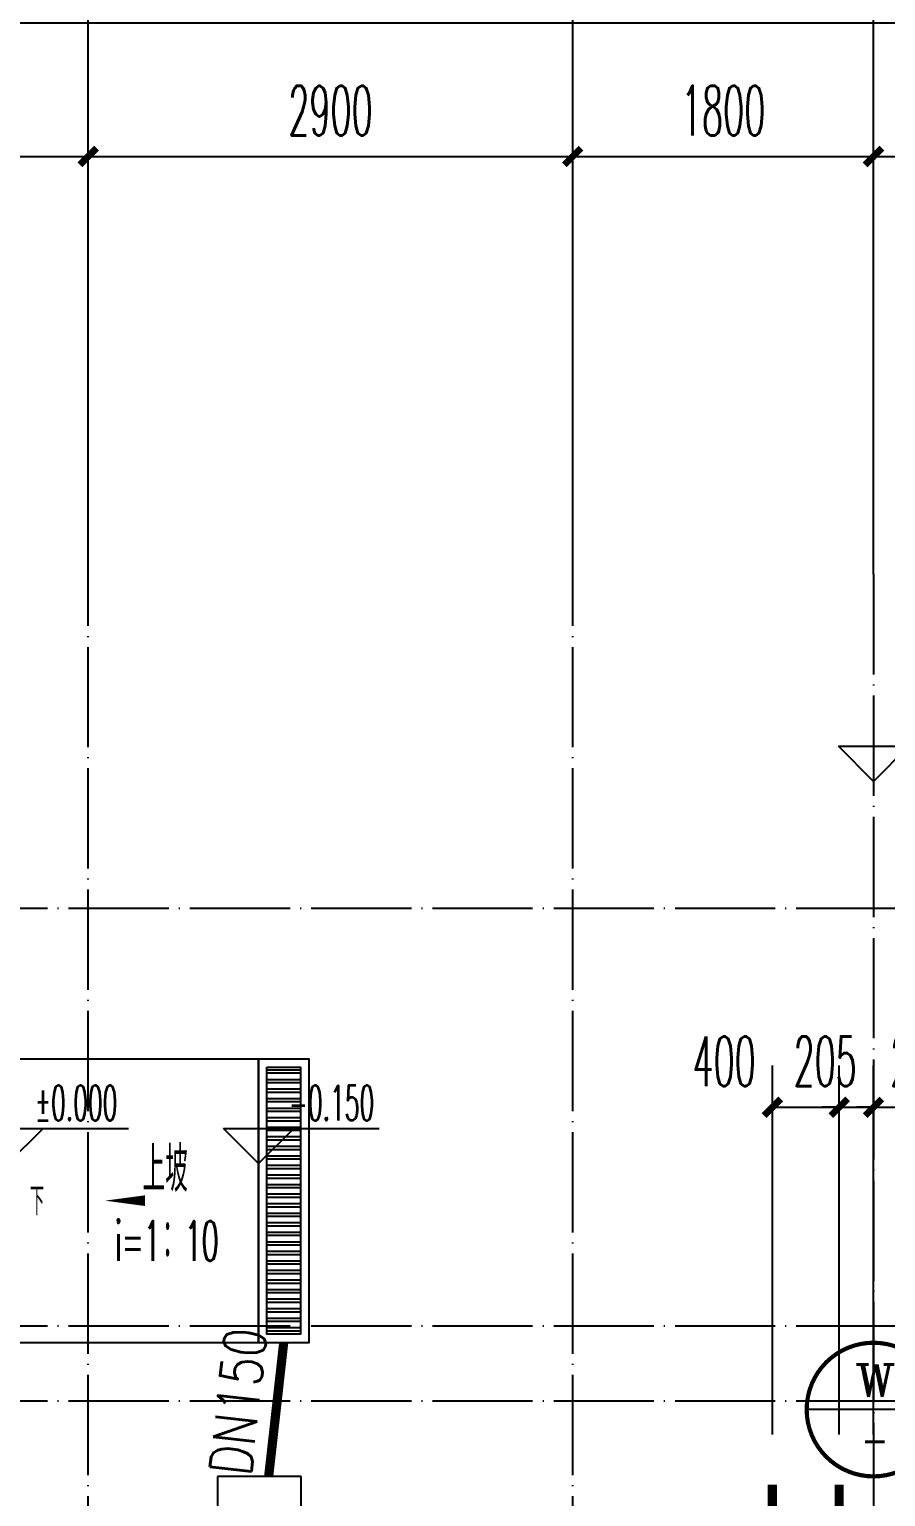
# Model space of a CAD drawing. Extents: x 27938 to 1507990, y 110129 to 923079.
# Drawn here: x 847864 to 852989, y 684636 to 693418 of the extents above; entities that cross this region are included whole.
import ezdxf
from ezdxf.enums import TextEntityAlignment as Align

# ---------------------------------------------------------------- set-up
doc = ezdxf.new("R2010")
doc.units = 0
doc.header["$LTSCALE"] = 1000
doc.header["$MEASUREMENT"] = 0
doc.linetypes.add('DOTE', pattern=[2.42, 2, -0.2, 0.02, -0.2])
for name, color, linetype in [('AXIS', 3, 'Continuous'), ('DIM_ELEV', 3, 'Continuous'), ('DIM_SYMB', 3, 'Continuous'), ('DIM_污水', 2, 'Continuous'), ('DOTE', 1, 'Continuous'), ('PIPE-污水', 2, 'W'), ('PIPE-雨水', 4, 'TG_Y'), ('PUB_TEXT', 4, 'Continuous'), ('STAIR', 2, 'Continuous'), ('TEXT_雨水', 7, 'Continuous'), ('TWT_DIM', 3, 'Continuous'), ('TWT_雨水口', 4, 'Continuous')]:
    doc.layers.add(name, color=color, linetype=linetype)
doc.styles.add('_TCH_DIM', font='SIMPLEX.shx', dxfattribs={"width": 0.7, "bigfont": 'GBCBIG.shx'})
doc.styles.add('_TCH_DIM_T3', font='SIMPLEX.shx', dxfattribs={"width": 0.494118, "bigfont": 'GBCBIG.shx'})
doc.styles.add('_TWT_CIRCLE', font='COMPLEX', dxfattribs={"width": 1.1, "height": 3.5, "bigfont": 'HZTXT'})
doc.styles.add('_TWT_PIPEDN', font='SIMPLEX', dxfattribs={"width": 0.8, "height": 3.5, "bigfont": 'HZTXT'})
doc.styles.get("Standard").update_dxf_attribs({"font": 'gbenor.shx', "bigfont": 'gbcbig.shx'})
doc.styles.add('TG_LINETYPE', font='SIMPLEX', dxfattribs={"width": 0.8, "height": 3, "bigfont": 'HZTXT'})
doc.linetypes.add('TG_Y', pattern='A,2,-0.229,["Y",TG_LINETYPE,S=0.1,R=0,X=-0.229,Y=-0.15],0', length=2.229)
doc.linetypes.add('W', pattern='A,3,-0.2,["W",Standard,S=0.25,R=0,X=-0.1,Y=-0.115],-0.2', length=3.4)
doc.dimstyles.new('_TCH_ARCH&&100', dxfattribs={"dimtxt": 297.5, "dimasz": 100, "dimexe": 250, "dimexo": 300, "dimgap": 126.25, "dimtad": 1, "dimdec": 0, "dimzin": 0, "dimdsep": 46, "dimtxsty": '_TCH_DIM_T3', "dimblk": 'ARCHTICK', "dimcen": 0.09, "dimclrt": 4, "dimazin": 2, "dimtfac": 1, "dimtdec": 0, "dimtix": 1, "dimtmove": 2, "dimatfit": 3, "dimfxl": 100, "dimtolj": 1, "dimtzin": 0, "dimarcsym": 0})
doc.dimstyles.new('_TWT_ARCH&&100', dxfattribs={"dimtxt": 297.5, "dimasz": 100, "dimexe": 250, "dimexo": 300, "dimgap": 126.25, "dimtad": 1, "dimdec": 0, "dimzin": 0, "dimdsep": 46, "dimtxsty": '_TCH_DIM_T3', "dimblk": 'ARCHTICK', "dimcen": 0.09, "dimclrt": 7, "dimazin": 2, "dimtfac": 1, "dimtdec": 0, "dimtix": 1, "dimtmove": 2, "dimatfit": 3, "dimfxl": 1, "dimtolj": 1, "dimtzin": 0, "dimarcsym": 0})

# ---------------------------------------------------------------- blocks, each defined once
blk = doc.blocks.new('A$C787F6C08')
h = blk.add_hatch()
h.set_pattern_fill('ANSI32', color=246, scale=12, angle=135)
h.set_pattern_definition([(180, (0, 0), (-4e-15, -57.15), []), (180, (-19.05, 19.05), (-4e-15, -57.15), [])])
h.paths.add_polyline_path([(50, -1649.9), (250, -1649.9), (250, -50), (50, -50)])
at = {"color": 246}
for points in [[(0, 0), (300, 0), (300, -1699.9), (0, -1699.9)], [(50, -50), (250, -50), (250, -1649.9), (50, -1649.9)]]:
    blk.add_lwpolyline(points, close=True, dxfattribs=at)
blk = doc.blocks.new('A$C62CD4B6E')
at = {"layer": 'DIM_ELEV', "color": 8}
for p, q in [((4909.7, -1018.2), (5840.6, -1018.2)), ((5119.7, -1228.2), (5329.7, -1018.2)), ((6619.7, -1228.2), (6409.7, -1018.2)), ((6409.7, -1018.2), (7340.6, -1018.2)), ((6619.7, -1228.2), (6829.7, -1018.2))]:
    blk.add_line(p, q, dxfattribs=at)
at = {"layer": 'DIM_SYMB', "color": 8}
blk.add_lwpolyline([(6407, -1449.8, 0, 0, 0), (5700.3, -1449.7, 0, 64, 0), (5940.3, -1449.7, 0, 0, 0)], format="xyseb", dxfattribs=at)
at = {"layer": 'STAIR', "color": 8}
blk.add_lwpolyline([(5119.7, -599.8), (6619.7, -599.8), (6619.7, -2299.8), (5119.7, -2299.8)], close=True, dxfattribs=at)
at = {"color": 8}
blk.add_blockref('A$C787F6C08', (6619.7, -599.8), dxfattribs=at)
at = {"layer": 'DIM_ELEV', "color": 7, "style": '_TCH_DIM', "width": 0.494118}
for s, p in [('%%P0.000', (5280.6, -969.2)), ('-0.150', (6800.2, -969.2))]:
    blk.add_text(s, height=208.25, dxfattribs=at).set_placement(p)
at = {"layer": 'DIM_SYMB', "color": 7, "style": '_TCH_DIM', "width": 0.7}
blk.add_text('上坡', height=270.07, rotation=359.99864, dxfattribs=at).set_placement((5924.4, -1397.7))
blk.add_text('下', height=168.8, dxfattribs=at).set_placement((5251.7, -1537.3))
at = {"layer": 'PUB_TEXT', "color": 8, "style": '_TCH_DIM'}
for s, height, width, p in [('i=1', 238, 0.494118, (5760.9, -1809.8)), ('：', 270.1, 0.7, (6040.9, -1809.8)), ('10', 238, 0.494118, (6178.5, -1809.8))]:
    blk.add_text(s, height=height, rotation=359.99864, dxfattribs=dict(at, width=width)).set_placement(p)
blk = doc.blocks.new('_ArchTick')
at = {"color": 0, "linetype": 'ByBlock', "const_width": 0.4}
blk.add_lwpolyline([(-0.5, -0.5), (0.5, 0.5)], dxfattribs=at)
blk = doc.blocks.new('*D218')
at = {"layer": 'Defpoints', "color": 0}
for p in [(853121.7, 686966.6), (852916.6, 684707.2), (853121.7, 684707.2)]:
    blk.add_point(p, dxfattribs=at)
at = {"layer": 'TWT_DIM', "color": 0, "lineweight": -2}
for p, q in [((852916.6, 685007.2), (852916.6, 687216.6)), ((853121.7, 685007.2), (853121.7, 687216.6)), ((852916.6, 686966.6), (852816.6, 686966.6)), ((852916.6, 686966.6), (853121.7, 686966.6)), ((853121.7, 686966.6), (853221.7, 686966.6))]:
    blk.add_line(p, q, dxfattribs=at)
at = {"layer": 'TWT_DIM', "color": 0, "lineweight": -2, "xscale": 100, "yscale": 100, "zscale": 100}
blk.add_blockref('_ArchTick', (852916.6, 686966.6), dxfattribs=at)
at = {"layer": 'TWT_DIM', "color": 0, "lineweight": -2, "xscale": 100, "yscale": 100, "zscale": 100, "rotation": 180}
blk.add_blockref('_ArchTick', (853121.7, 686966.6), dxfattribs=at)
at = {"layer": 'TWT_DIM', "color": 7, "insert": (852627.6, 687241.6), "char_height": 297.5, "attachment_point": 5, "style": '_TCH_DIM_T3'}
blk.add_mtext('\\A1;205', dxfattribs=at)
blk = doc.blocks.new('*D219')
at = {"layer": 'Defpoints', "color": 0}
for p in [(852711.5, 686966.6), (852311.5, 684707.2), (852711.5, 684707.2)]:
    blk.add_point(p, dxfattribs=at)
at = {"layer": 'TWT_DIM', "color": 0, "lineweight": -2}
for p, q in [((852311.5, 685007.2), (852311.5, 687216.6)), ((852711.5, 685007.2), (852711.5, 687216.6)), ((852311.5, 686966.6), (852711.5, 686966.6))]:
    blk.add_line(p, q, dxfattribs=at)
at = {"layer": 'TWT_DIM', "color": 0, "lineweight": -2, "xscale": 100, "yscale": 100, "zscale": 100, "rotation": 180}
blk.add_blockref('_ArchTick', (852311.5, 686966.6), dxfattribs=at)
at = {"layer": 'TWT_DIM', "color": 0, "lineweight": -2, "xscale": 100, "yscale": 100, "zscale": 100}
blk.add_blockref('_ArchTick', (852711.5, 686966.6), dxfattribs=at)
at = {"layer": 'TWT_DIM', "color": 7, "insert": (852022.5, 687241.6), "char_height": 297.5, "attachment_point": 5, "style": '_TCH_DIM_T3'}
blk.add_mtext('\\A1;400', dxfattribs=at)
blk = doc.blocks.new('*D220')
at = {"layer": 'Defpoints', "color": 0}
for p in [(852916.6, 686966.6), (852711.5, 684707.2), (852916.6, 684707.2)]:
    blk.add_point(p, dxfattribs=at)
at = {"layer": 'TWT_DIM', "color": 0, "lineweight": -2}
for p, q in [((852711.5, 685007.2), (852711.5, 687216.6)), ((852916.6, 685007.2), (852916.6, 687216.6)), ((852711.5, 686966.6), (852611.5, 686966.6)), ((852711.5, 686966.6), (852916.6, 686966.6)), ((852916.6, 686966.6), (853016.6, 686966.6))]:
    blk.add_line(p, q, dxfattribs=at)
at = {"layer": 'TWT_DIM', "color": 0, "lineweight": -2, "xscale": 100, "yscale": 100, "zscale": 100}
blk.add_blockref('_ArchTick', (852711.5, 686966.6), dxfattribs=at)
at = {"layer": 'TWT_DIM', "color": 0, "lineweight": -2, "xscale": 100, "yscale": 100, "zscale": 100, "rotation": 180}
blk.add_blockref('_ArchTick', (852916.6, 686966.6), dxfattribs=at)
at = {"layer": 'TWT_DIM', "color": 7, "insert": (853205.6, 687241.6), "char_height": 297.5, "attachment_point": 5, "style": '_TCH_DIM_T3'}
blk.add_mtext('\\A1;205', dxfattribs=at)
blk = doc.blocks.new('*D946')
at = {"layer": 'AXIS', "color": 0, "lineweight": -2}
for p, q in [((852916.6, 690457.2), (852916.6, 692907.2)), ((854716.6, 690457.2), (854716.6, 692907.2)), ((852916.6, 692657.2), (854716.6, 692657.2))]:
    blk.add_line(p, q, dxfattribs=at)
at = {"layer": 'Defpoints', "color": 0}
for p in [(854716.6, 692657.2), (852916.6, 690157.2), (854716.6, 690157.2)]:
    blk.add_point(p, dxfattribs=at)
at = {"layer": 'AXIS', "color": 0, "lineweight": -2, "xscale": 100, "yscale": 100, "zscale": 100, "rotation": 180}
blk.add_blockref('_ArchTick', (852916.6, 692657.2), dxfattribs=at)
at = {"layer": 'AXIS', "color": 0, "lineweight": -2, "xscale": 100, "yscale": 100, "zscale": 100}
blk.add_blockref('_ArchTick', (854716.6, 692657.2), dxfattribs=at)
at = {"layer": 'AXIS', "color": 4, "insert": (853816.6, 692932.2), "char_height": 297.5, "attachment_point": 5, "style": '_TCH_DIM_T3'}
blk.add_mtext('\\A1;1800', dxfattribs=at)
blk = doc.blocks.new('*D956')
at = {"layer": 'AXIS', "color": 0, "lineweight": -2}
for p, q in [((846416.6, 690457.2), (846416.6, 692907.2)), ((848216.6, 690457.2), (848216.6, 692907.2)), ((846416.6, 692657.2), (848216.6, 692657.2))]:
    blk.add_line(p, q, dxfattribs=at)
at = {"layer": 'Defpoints', "color": 0}
for p in [(848216.6, 692657.2), (846416.6, 690157.2), (848216.6, 690157.2)]:
    blk.add_point(p, dxfattribs=at)
at = {"layer": 'AXIS', "color": 0, "lineweight": -2, "xscale": 100, "yscale": 100, "zscale": 100, "rotation": 180}
blk.add_blockref('_ArchTick', (846416.6, 692657.2), dxfattribs=at)
at = {"layer": 'AXIS', "color": 0, "lineweight": -2, "xscale": 100, "yscale": 100, "zscale": 100}
blk.add_blockref('_ArchTick', (848216.6, 692657.2), dxfattribs=at)
at = {"layer": 'AXIS', "color": 4, "insert": (847316.6, 692932.2), "char_height": 297.5, "attachment_point": 5, "style": '_TCH_DIM_T3'}
blk.add_mtext('\\A1;1800', dxfattribs=at)
blk = doc.blocks.new('*D957')
at = {"layer": 'AXIS', "color": 0, "lineweight": -2}
for p, q in [((848216.6, 690457.2), (848216.6, 692907.2)), ((851116.6, 690457.2), (851116.6, 692907.2)), ((848216.6, 692657.2), (851116.6, 692657.2))]:
    blk.add_line(p, q, dxfattribs=at)
at = {"layer": 'Defpoints', "color": 0}
for p in [(851116.6, 692657.2), (848216.6, 690157.2), (851116.6, 690157.2)]:
    blk.add_point(p, dxfattribs=at)
at = {"layer": 'AXIS', "color": 0, "lineweight": -2, "xscale": 100, "yscale": 100, "zscale": 100, "rotation": 180}
blk.add_blockref('_ArchTick', (848216.6, 692657.2), dxfattribs=at)
at = {"layer": 'AXIS', "color": 0, "lineweight": -2, "xscale": 100, "yscale": 100, "zscale": 100}
blk.add_blockref('_ArchTick', (851116.6, 692657.2), dxfattribs=at)
at = {"layer": 'AXIS', "color": 4, "insert": (849666.6, 692932.2), "char_height": 297.5, "attachment_point": 5, "style": '_TCH_DIM_T3'}
blk.add_mtext('\\A1;2900', dxfattribs=at)
blk = doc.blocks.new('*D958')
at = {"layer": 'AXIS', "color": 0, "lineweight": -2}
for p, q in [((851116.6, 690457.2), (851116.6, 692907.2)), ((852916.6, 690457.2), (852916.6, 692907.2)), ((851116.6, 692657.2), (852916.6, 692657.2))]:
    blk.add_line(p, q, dxfattribs=at)
at = {"layer": 'Defpoints', "color": 0}
for p in [(852916.6, 692657.2), (851116.6, 690157.2), (852916.6, 690157.2)]:
    blk.add_point(p, dxfattribs=at)
at = {"layer": 'AXIS', "color": 0, "lineweight": -2, "xscale": 100, "yscale": 100, "zscale": 100, "rotation": 180}
blk.add_blockref('_ArchTick', (851116.6, 692657.2), dxfattribs=at)
at = {"layer": 'AXIS', "color": 0, "lineweight": -2, "xscale": 100, "yscale": 100, "zscale": 100}
blk.add_blockref('_ArchTick', (852916.6, 692657.2), dxfattribs=at)
at = {"layer": 'AXIS', "color": 4, "insert": (852016.6, 692932.2), "char_height": 297.5, "attachment_point": 5, "style": '_TCH_DIM_T3'}
blk.add_mtext('\\A1;1800', dxfattribs=at)
blk = doc.blocks.new('*D959')
at = {"layer": 'AXIS', "color": 0, "lineweight": -2}
for p, q in [((827816.6, 690457.2), (827816.6, 693707.2)), ((878016.6, 690457.2), (878016.6, 693707.2)), ((827816.6, 693457.2), (878016.6, 693457.2))]:
    blk.add_line(p, q, dxfattribs=at)
at = {"layer": 'Defpoints', "color": 0}
for p in [(878016.6, 693457.2), (827816.6, 690157.2), (878016.6, 690157.2)]:
    blk.add_point(p, dxfattribs=at)
at = {"layer": 'AXIS', "color": 0, "lineweight": -2, "xscale": 100, "yscale": 100, "zscale": 100, "rotation": 180}
blk.add_blockref('_ArchTick', (827816.6, 693457.2), dxfattribs=at)
at = {"layer": 'AXIS', "color": 0, "lineweight": -2, "xscale": 100, "yscale": 100, "zscale": 100}
blk.add_blockref('_ArchTick', (878016.6, 693457.2), dxfattribs=at)
at = {"layer": 'AXIS', "color": 4, "insert": (852916.6, 693732.2), "char_height": 297.5, "attachment_point": 5, "style": '_TCH_DIM_T3'}
blk.add_mtext('\\A1;50200', dxfattribs=at)
blk = doc.blocks.new('$TwtSys$00000424')
for p, q in [((-500, 250), (500, 250)), ((-500, -250), (-500, 250)), ((0, -250), (0, 250)), ((500, 250), (500, -250)), ((500, -250), (-500, -250))]:
    blk.add_line(p, q)
blk.add_solid([(0, 250), (500, 250), (0, -250), (500, -250)])

msp = doc.modelspace()

# ---------------------------------------------------------------- linework, layer by layer
at = {"layer": 'AXIS', "color": 8}
for p, q in [((848216.6, 690157.2), (848216.6, 694157.2)), ((851116.6, 690157.2), (851116.6, 694157.2)), ((852916.6, 690157.2), (852916.6, 694157.2))]:
    msp.add_line(p, q, dxfattribs=at)
at = {"layer": 'DIM_ELEV', "color": 8}
for p, q in [((852916.6, 688917.2), (852706.6, 689127.2)), ((852706.6, 689127.2), (853637.5, 689127.2)), ((852916.6, 688917.2), (853126.6, 689127.2))]:
    msp.add_line(p, q, dxfattribs=at)
at = {"layer": 'DIM_污水'}
msp.add_line((853316.6, 685157.2), (852516.6, 685157.2), dxfattribs=at)
at = {"layer": 'DIM_污水', "const_width": 25}
msp.add_lwpolyline([(853316.6, 685157.2, 1), (852516.6, 685157.2, 1)], format="xyb", close=True, dxfattribs=at)
at = {"layer": 'DOTE', "color": 169, "linetype": 'DOTE', "ltscale": 0.3}
for p, q in [((848216.6, 678957.2), (848216.6, 690157.2)), ((851116.6, 678957.2), (851116.6, 690157.2)), ((852916.6, 690157.2), (852916.6, 666975.2)), ((879916.6, 688157.2), (825916.6, 688157.2)), ((879916.6, 685657.2), (825916.6, 685657.2)), ((879916.6, 685207.2), (825916.6, 685207.2))]:
    msp.add_line(p, q, dxfattribs=at)
at = {"layer": 'PIPE-污水', "ltscale": 0.5, "const_width": 55}
for points in [[(852311.5, 683420.6), (852311.5, 684707.2)], [(852711.5, 683396.6), (852711.5, 684707.2)]]:
    msp.add_lwpolyline(points, dxfattribs=at)
at = {"layer": 'PIPE-雨水', "ltscale": 0.5, "const_width": 55}
msp.add_lwpolyline([(849386.6, 685557.3), (849296.7, 684757.2)], dxfattribs=at)

# ---------------------------------------------------------------- block references
at = {"ltscale": 0.5}
msp.add_blockref('A$C62CD4B6E', (842616.6, 687857.2), dxfattribs=at)
at = {"layer": 'TWT_雨水口', "yscale": -1, "rotation": 269.9999673328503}
msp.add_blockref('$TwtSys$00000424', (849240.5, 684257.2), dxfattribs=at)

# ---------------------------------------------------------------- texts
at = {"layer": 'DIM_污水', "color": 7, "style": '_TWT_CIRCLE'}
for s, height, width, p, p2 in [('W', 193.3, 1.1, (852805.2, 685233.5), (853050.2, 685233.5)), ('-', 207, 0.855556, (852840.7, 684875.9), (853007.7, 684875.9))]:
    msp.add_text(s, height=height, dxfattribs=dict(at, width=width)).set_placement(p, p2, align=Align.FIT)
at = {"layer": 'TEXT_雨水', "style": '_TWT_PIPEDN', "width": 0.8}
msp.add_text('DN150', height=250, rotation=83.58928, dxfattribs=at).set_placement((849189.6, 684753.1))

# ---------------------------------------------------------------- dimensions: what is measured, and where the dimension line sits
at = {"layer": 'AXIS', "color": 8}
for p1, p2, distance, picture, middle in [((827816.6, 690157.2), (878016.6, 690157.2), 3300, '*D959', (852916.6, 693732.2)), ((846416.6, 690157.2), (848216.6, 690157.2), 2500, '*D956', (847316.6, 692932.2)), ((848216.6, 690157.2), (851116.6, 690157.2), 2500, '*D957', (849666.6, 692932.2)), ((851116.6, 690157.2), (852916.6, 690157.2), 2500, '*D958', (852016.6, 692932.2)), ((852916.6, 690157.2), (854716.6, 690157.2), 2500, '*D946', (853816.6, 692932.2))]:
    dim = msp.add_aligned_dim(p1=p1, p2=p2, distance=distance, dimstyle='_TCH_ARCH&&100', dxfattribs=at)
    dim.commit()
    dim.dimension.update_dxf_attribs({"geometry": picture, "text_midpoint": middle})
at = {"layer": 'TWT_DIM'}
for base, p1, p2, picture, middle in [((852711.5, 686966.6), (852311.5, 684707.2), (852711.5, 684707.2), '*D219', (852022.5, 687241.6)), ((853121.7, 686966.6), (852916.6, 684707.2), (853121.7, 684707.2), '*D218', (852627.6, 687241.6)), ((852916.6, 686966.6), (852711.5, 684707.2), (852916.6, 684707.2), '*D220', (853205.6, 687241.6))]:
    dim = msp.add_linear_dim(base=base, p1=p1, p2=p2, angle=0, dimstyle='_TWT_ARCH&&100', dxfattribs=at)
    dim.commit()
    dim.dimension.update_dxf_attribs({"geometry": picture, "text_midpoint": middle, "dimtype": 129})

doc.saveas('drawing.dxf')
